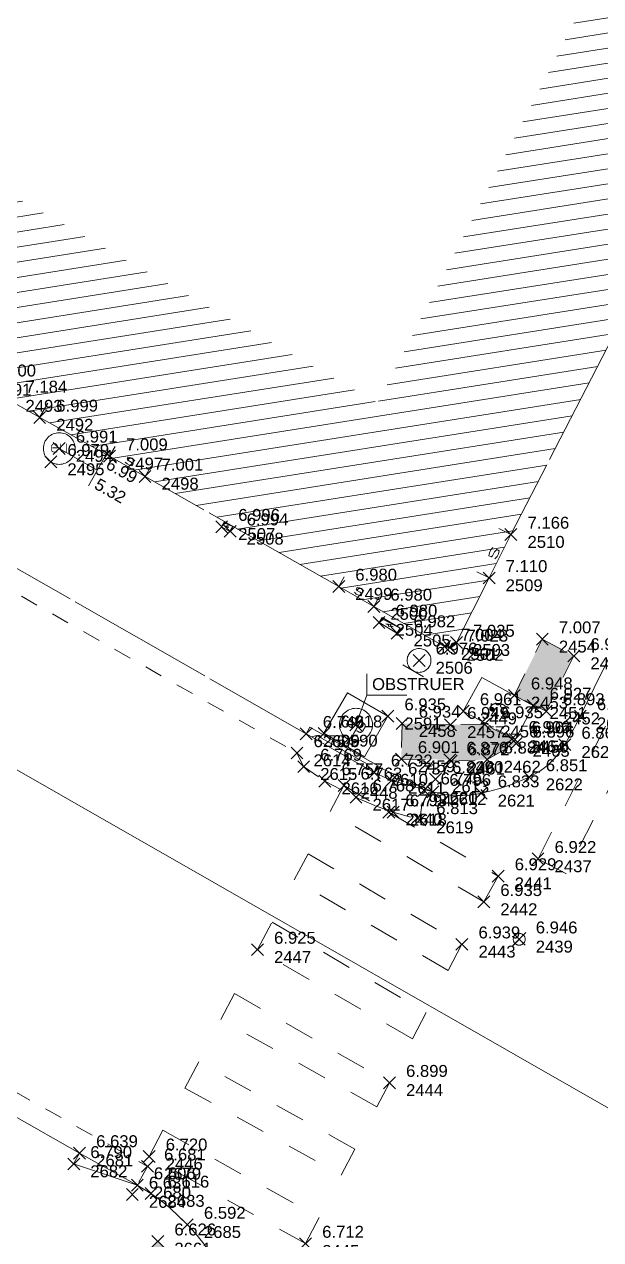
# Model space of a CAD drawing. Header units: metres. Extents: x 1223562 to 1223801, y 7191360 to 7191620.
# Drawn here: x 1223695.76 to 1223705.43, y 7191428.39 to 7191448.78 of the extents above; entities that cross this region are included whole.
import ezdxf
from ezdxf.enums import TextEntityAlignment as Align

# ---------------------------------------------------------------- set-up
doc = ezdxf.new("R2010")
doc.units = ezdxf.units.M
doc.header["$PDMODE"] = 3
doc.header["$PDSIZE"] = 0.1
for name, pattern in [('LL_0822', [2.5, 2.5, 0]), ('LL_0828', [0.8, 0.4, -0.4]), ('LL_0829', [0.6, 0.3, -0.3]), ('ML_0862', [1, 0.5, -0.5]), ('RL_1105', [2.5, 2.5, 0]), ('Socle_Continu', [2.5, 2.5, 0])]:
    doc.linetypes.add(name, pattern=pattern)
for name, color, linetype, lineweight in [('BATIH_SCS', 201, 'Socle_Continu', 13), ('EAUPO_SCS', 140, 'Socle_Continu', 13), ('ELECT_SCS', 1, 'Socle_Continu', 13), ('MARQU_SCS', 7, 'Socle_Continu', 13), ('SIGNV_SCS', 20, 'Socle_Continu', 13), ('SIGTA_SCI', 7, 'Socle_Continu', 13), ('SIGTM_SCI', 1, 'Socle_Continu', 13), ('SIGTO_SCI', 255, 'Socle_Continu', 13), ('TELEC_SCS', 3, 'Socle_Continu', 13), ('VOIRH_SCS', 7, 'Socle_Continu', 13), ('VOIRI_SCS', 7, 'Socle_Continu', 13)]:
    doc.layers.add(name, color=color, linetype=linetype, lineweight=lineweight)
for name, color, linetype, lineweight, true_color in [('BATIM_SCS', 7, 'Socle_Continu', 13, 0xdf7fff), ('EAUPL_PSS', 5, 'Socle_Continu', 13, 0x0000ff), ('EAUPL_SCI', 5, 'Socle_Continu', 13, 0x0000ff), ('EAUPL_SCS', 5, 'Socle_Continu', 13, 0x0000ff), ('EAUUS_PSI', 7, 'Socle_Continu', 13, 0x7f3f00), ('EAUUS_SCS', 7, 'Socle_Continu', 13, 0x7f3f00), ('EAUUS_SCT', 7, 'Socle_Continu', 13, 0x7f3f00)]:
    doc.layers.add(name, color=color, linetype=linetype, lineweight=lineweight, true_color=true_color)
doc.styles.add('Reseaux', font='arial.ttf')
doc.styles.get("Standard").update_dxf_attribs({"font": 'arial.ttf'})
doc.linetypes.add('CL_0181', pattern='A,3,-0.15,0.4,-0.381,["eu",Standard,S=0.254,R=0,X=-0.2,Y=-0.1],-0.381,0.4,-0.15', length=4.862)

# ---------------------------------------------------------------- blocks, each defined once
blk = doc.blocks.new('YP_1521')
at = {"layer": 'SIGTO_SCI', "color": 7, "linetype": 'Socle_Continu'}
blk.add_point((0, 0), dxfattribs=at)
at = {"layer": 'SIGTA_SCI', "linetype": 'Socle_Continu'}
blk.add_attdef('ALT', (0.278, 0.099), '', height=0.2, dxfattribs=at)
at = {"layer": 'SIGTA_SCI', "linetype": 'Socle_Continu', "flags": 9}
blk.add_attdef('CALQUE_ALT', (1.69, -1.18), '', height=0.2, dxfattribs=at)
at = {"layer": 'SIGTM_SCI', "linetype": 'Socle_Continu'}
blk.add_attdef('MAT', (0.278, -0.223), '', height=0.2, dxfattribs=at)
at = {"layer": 'SIGTM_SCI', "linetype": 'Socle_Continu', "flags": 9}
blk.add_attdef('CALQUE_MAT', (1.69, -1.501), '', height=0.2, dxfattribs=at)
at = {"layer": 'SIGTO_SCI', "linetype": 'Socle_Continu', "flags": 9}
for tag, p in [('ID', (1.69, 0.105)), ('NATURE', (1.69, -0.216)), ('FAMILLE', (1.69, -0.538)), ('CALQUE', (1.69, -0.859)), ('PCRS', (1.69, -1.823))]:
    blk.add_attdef(tag, p, '', height=0.2, dxfattribs=at)
blk = doc.blocks.new('AP_0001')
at = {"layer": 'EAUPO_SCS', "linetype": 'Socle_Continu'}
blk.add_line((0.113, 0.113), (-0.113, -0.113), dxfattribs=at)
blk.add_circle((0, 0), 0.1, dxfattribs=at)
at = {"layer": 'EAUPO_SCS', "linetype": 'Socle_Continu', "flags": 9}
for tag, p in [('ID', (0.809, 0.507)), ('NATURE', (0.809, 0.186)), ('FAMILLE', (0.809, -0.135)), ('CALQUE', (0.809, -0.456)), ('PCRS', (0.809, -0.778))]:
    blk.add_attdef(tag, p, '', height=0.2, dxfattribs=at)
blk = doc.blocks.new('IP_0645')
at = {"layer": 'TELEC_SCS', "linetype": 'Socle_Continu'}
h = blk.add_hatch(color=256, dxfattribs=at)
edge = h.paths.add_edge_path()
edge.add_ellipse((0.552, 0.603), major_axis=(-0.0325, 0.0325), ratio=1, start_angle=-134.959, end_angle=45.041, ccw=False)
edge.add_ellipse((0.552, 0.603), major_axis=(0.0325, 0.0325), ratio=1, start_angle=135.041, end_angle=315.041, ccw=False)
h = blk.add_hatch(color=256, dxfattribs=at)
edge = h.paths.add_edge_path()
edge.add_ellipse((0.414, 0.404), major_axis=(0.0324, 0.0324), ratio=1, start_angle=-44.959, end_angle=135.041, ccw=False)
edge.add_ellipse((0.414, 0.404), major_axis=(0.0324, 0.0324), ratio=1, start_angle=135.041, end_angle=315.041, ccw=False)
at = {"layer": 'TELEC_SCS', "linetype": 'Socle_Continu', "flags": 128}
blk.add_lwpolyline([(0, 1), (1, 1), (1, 0), (0, 0)], close=True, dxfattribs=at)
at = {"layer": 'TELEC_SCS', "linetype": 'Socle_Continu'}
for points in [[(0.47, 0.622, 0.070816), (0.429, 0.592, 0.035655), (0.413, 0.573, 0.098491)], [(0.55, 0.649, 0.060394), (0.492, 0.633, 0.025244), (0.47, 0.622, 0.098491)], [(0.598, 0.603, 0.098311), (0.594, 0.621, 0.098491), (0.584, 0.636, 0.098491), (0.57, 0.646, 0.098491), (0.552, 0.649, 0.098491), (0.534, 0.646, 0.098491), (0.52, 0.636, 0.098491), (0.51, 0.621, 0.098491), (0.506, 0.603, 0.000179), (0.506, 0.603, 0.098491)], [(0.378, 0.5, 0.062521), (0.367, 0.41, 0.003745), (0.367, 0.404, 0.098491)], [(0.46, 0.404, 0.098311), (0.457, 0.422, 0.098491), (0.447, 0.437, 0.098491), (0.432, 0.447, 0.098491), (0.414, 0.45, 0.098491), (0.397, 0.447, 0.098491), (0.382, 0.437, 0.098491), (0.372, 0.422, 0.098491), (0.369, 0.404, 0.000179), (0.369, 0.404, 0.098491)], [(0.413, 0.573, 0.059478), (0.388, 0.529, 0.035459), (0.378, 0.5, 0.098491)], [(0.506, 0.603, 0.098311), (0.51, 0.586, 0.098491), (0.52, 0.571, 0.098491), (0.534, 0.561, 0.098491), (0.552, 0.557, 0.098491), (0.57, 0.561, 0.098491), (0.584, 0.571, 0.098491), (0.594, 0.586, 0.098491), (0.598, 0.603, 0.000179), (0.598, 0.603, 0.098491)], [(0.369, 0.404, 0.098311), (0.372, 0.387, 0.098491), (0.382, 0.372, 0.098491), (0.397, 0.362, 0.098491), (0.414, 0.359, 0.098491), (0.432, 0.362, 0.098491), (0.447, 0.372, 0.098491), (0.457, 0.387, 0.098491), (0.46, 0.404, 0.000179), (0.46, 0.404, 0.098491)]]:
    blk.add_lwpolyline(points, format="xyb", dxfattribs=at)
at = {"layer": 'TELEC_SCS', "linetype": 'Socle_Continu', "flags": 9}
for tag, p in [('ID', (1.139, 0.951)), ('NATURE', (1.139, 0.63)), ('FAMILLE', (1.139, 0.309)), ('CALQUE', (1.139, -0.012)), ('PCRS', (1.139, -0.334))]:
    blk.add_attdef(tag, p, '', height=0.2, dxfattribs=at)
blk = doc.blocks.new('RP_1121')
at = {"layer": 'BATIM_SCS', "linetype": 'Socle_Continu'}
blk.add_hatch(color=256, dxfattribs=at).paths.add_polyline_path([(0.438, 0.086), (0.5, 0.172), (0.563, 0.086)])
for p, q in [((0, 0.276), (0, 0)), ((0.438, 0.086), (0.5, 0.172)), ((0.5, 0.172), (0.563, 0.086)), ((1, -0.001), (1, 0.275)), ((0.563, 0.086), (0.438, 0.086))]:
    blk.add_line(p, q, dxfattribs=at)
at = {"layer": 'BATIM_SCS', "linetype": 'Socle_Continu', "flags": 9}
for tag, p in [('ID', (1.431, 0.651)), ('NATURE', (1.431, 0.33)), ('FAMILLE', (1.431, 0.008)), ('CALQUE', (1.431, -0.313)), ('PCRS', (1.431, -0.634))]:
    blk.add_attdef(tag, p, '', height=0.2, dxfattribs=at)
blk = doc.blocks.new('FP_0406')
at = {"layer": 'ELECT_SCS', "linetype": 'Socle_Continu'}
blk.add_hatch(color=256, dxfattribs=at).paths.add_polyline_path([(0, 0), (0, 0.286), (1, 0.286), (0.1, 0.229)])
at = {"layer": 'ELECT_SCS', "linetype": 'Socle_Continu', "flags": 128}
blk.add_lwpolyline([(0, 0.286), (0, 0), (1, 0), (1, 0.286)], close=True, dxfattribs=at)
at = {"layer": 'ELECT_SCS', "linetype": 'Socle_Continu'}
blk.add_lwpolyline([(0, 0), (0, 0.286), (1, 0.286), (0.1, 0.229)], close=True, dxfattribs=at)
at = {"layer": 'ELECT_SCS', "linetype": 'Socle_Continu', "flags": 128}
blk.add_lwpolyline([(0.689, 0.161), (0.466, 0.074), (0.473, 0.136), (0.314, 0.12), (0.54, 0.215), (0.526, 0.147), (0.689, 0.161)], dxfattribs=at)
at = {"layer": 'ELECT_SCS', "linetype": 'Socle_Continu', "flags": 9}
for tag, p in [('ID', (1.244, 0.678)), ('NATURE', (1.244, 0.357)), ('FAMILLE', (1.244, 0.035)), ('CALQUE', (1.244, -0.286)), ('PCRS', (1.244, -0.607))]:
    blk.add_attdef(tag, p, '', height=0.2, dxfattribs=at)
blk = doc.blocks.new('HP_0569')
at = {"layer": 'SIGNV_SCS', "linetype": 'Socle_Continu'}
blk.add_line((-0.2, -0.2), (0.2, -0.2), dxfattribs=at)
blk.add_circle((0, 0), 0.2, dxfattribs=at)
at = {"layer": 'SIGNV_SCS', "linetype": 'Socle_Continu', "flags": 9}
for tag, p in [('ID', (0.713, 0.595)), ('NATURE', (0.713, 0.273)), ('FAMILLE', (0.713, -0.048)), ('CALQUE', (0.713, -0.369)), ('PCRS', (0.713, -0.69))]:
    blk.add_attdef(tag, p, '', height=0.2, dxfattribs=at)
blk = doc.blocks.new('BP_0084')
at = {"layer": 'EAUPL_SCS', "linetype": 'Socle_Continu'}
blk.add_lwpolyline([(0, 0), (1, 0), (1, 1), (0, 1)], close=True, dxfattribs=at)
at = {"layer": 'EAUPL_SCS', "linetype": 'Socle_Continu', "const_width": 0.0235, "flags": 128}
for points in [[(0.464, 0.398), (0.376, 0.398, -0.424), (0.323, 0.451), (0.323, 0.54, -0.997785), (0.464, 0.54), (0.464, 0.504), (0.341, 0.504)], [(0.552, 0.292), (0.552, 0.61), (0.631, 0.61, -0.410802), (0.693, 0.548), (0.693, 0.457, -0.396178), (0.631, 0.398), (0.57, 0.398)]]:
    blk.add_lwpolyline(points, format="xyb", dxfattribs=at)
at = {"layer": 'EAUPL_SCS', "linetype": 'Socle_Continu'}
blk.add_circle((0.5, 0.5), 0.353, dxfattribs=at)
at = {"layer": 'EAUPL_SCS', "linetype": 'Socle_Continu', "flags": 9}
for tag, p in [('ID', (1.321, 1.197)), ('NATURE', (1.321, 0.875)), ('FAMILLE', (1.321, 0.554)), ('CALQUE', (1.321, 0.233)), ('PCRS', (1.321, -0.088)), ('TYPE', (1.321, -0.41))]:
    blk.add_attdef(tag, p, '', height=0.2, dxfattribs=at)
blk = doc.blocks.new('BP_2055')
at = {"layer": 'EAUPL_PSS', "linetype": 'Socle_Continu'}
blk.add_lwpolyline([(0, 0.16), (1, 0.16), (1, 0), (0, 0)], close=True, dxfattribs=at)
at = {"layer": 'EAUPL_PSS', "linetype": 'Socle_Continu', "flags": 128}
blk.add_lwpolyline([(0.92, 0), (0.874, 0.08), (0.126, 0.08), (0.08, 0)], dxfattribs=at)
at = {"layer": 'EAUPL_PSS', "linetype": 'Socle_Continu', "flags": 9}
for tag, p in [('ID', (1.896, 0.244)), ('NATURE', (1.896, -0.077)), ('FAMILLE', (1.896, -0.398)), ('CALQUE', (1.896, -0.719)), ('PCRS', (1.896, -1.041))]:
    blk.add_attdef(tag, p, '', height=0.2, dxfattribs=at)
blk = doc.blocks.new('LP_0841')
at = {"layer": 'VOIRI_SCS', "linetype": 'Socle_Continu', "flags": 128}
blk.add_lwpolyline([(0, 0), (0, 0.5), (1, 0)], dxfattribs=at)
at = {"layer": 'VOIRI_SCS', "linetype": 'Socle_Continu', "flags": 9}
for tag, p in [('ID', (1.428, 0.548)), ('NATURE', (1.428, 0.227)), ('FAMILLE', (1.428, -0.095)), ('CALQUE', (1.428, -0.416)), ('PCRS', (1.428, -0.737))]:
    blk.add_attdef(tag, p, '', height=0.2, dxfattribs=at)
blk = doc.blocks.new('LP_0842')
at = {"layer": 'VOIRI_SCS', "linetype": 'Socle_Continu', "flags": 128}
blk.add_lwpolyline([(1, 0), (1, 0.5), (0, 0)], dxfattribs=at)
at = {"layer": 'VOIRI_SCS', "linetype": 'Socle_Continu', "flags": 9}
for tag, p in [('ID', (1.488, 0.614)), ('NATURE', (1.488, 0.292)), ('FAMILLE', (1.488, -0.029)), ('CALQUE', (1.488, -0.35)), ('PCRS', (1.488, -0.672))]:
    blk.add_attdef(tag, p, '', height=0.2, dxfattribs=at)
blk = doc.blocks.new('RP_1123')
at = {"layer": 'BATIM_SCS', "linetype": 'Socle_Continu'}
for p, q in [((0, 0.25), (0, 0)), ((0.898, 0), (0.898, 0.25)), ((0, 0), (0.898, 0)), ((0.365, 0.188), (0.421, 0.203)), ((0.365, 0.188), (0.365, 0.156)), ((0.365, 0.141), (0.365, 0.156)), ((0.365, 0.141), (0.393, 0.125)), ((0.421, 0.047), (0.365, 0.062)), ((0.393, 0.125), (0.477, 0.125)), ((0.477, 0.203), (0.421, 0.203)), ((0.477, 0.047), (0.421, 0.047)), ((0.477, 0.203), (0.533, 0.188)), ((0.477, 0.125), (0.533, 0.109)), ((0.533, 0.062), (0.477, 0.047)), ((0.533, 0.109), (0.533, 0.094)), ((0.533, 0.094), (0.533, 0.062))]:
    blk.add_line(p, q, dxfattribs=at)
at = {"layer": 'BATIM_SCS', "linetype": 'Socle_Continu', "flags": 9}
for tag, p in [('ID', (1.247, 0.805)), ('NATURE', (1.247, 0.484)), ('FAMILLE', (1.247, 0.163)), ('CALQUE', (1.247, -0.159)), ('PCRS', (1.247, -0.48))]:
    blk.add_attdef(tag, p, '', height=0.2, dxfattribs=at)
blk = doc.blocks.new('CP_0162')
at = {"layer": 'EAUUS_SCS', "linetype": 'Socle_Continu', "const_width": 0.01, "flags": 128}
for points in [[(-0.025, -0.045), (-0.07, -0.045, -0.405328), (-0.096, -0.018), (-0.096, 0.027, -0.999132), (-0.025, 0.027), (-0.025, 0.009), (-0.087, 0.009)], [(0.019, 0.062), (0.019, -0.013, 0.410802), (0.05, -0.045), (0.09, -0.045), (0.09, 0.062)]]:
    blk.add_lwpolyline(points, format="xyb", dxfattribs=at)
at = {"layer": 'EAUUS_SCS', "linetype": 'Socle_Continu'}
blk.add_circle((0, 0), 0.2, dxfattribs=at)
at = {"layer": 'EAUUS_SCS', "linetype": 'Socle_Continu', "flags": 9}
for tag, p in [('ID', (0.618, 0.522)), ('NATURE', (0.618, 0.2)), ('FAMILLE', (0.618, -0.121)), ('CALQUE', (0.618, -0.442)), ('PCRS', (0.618, -0.763))]:
    blk.add_attdef(tag, p, '', height=0.2, dxfattribs=at)
blk = doc.blocks.new('CP_2101')
at = {"layer": 'EAUUS_PSI', "linetype": 'Socle_Continu'}
blk.add_line((0.733, 0), (0, 0), dxfattribs=at)
at = {"layer": 'EAUUS_PSI', "linetype": 'Socle_Continu', "flags": 128}
blk.add_lwpolyline([(0.733, -0.3), (0.733, 0.3)], dxfattribs=at)
at = {"layer": 'EAUUS_PSI', "linetype": 'Socle_Continu'}
blk.add_point((0, 0), dxfattribs=at)
at = {"layer": 'EAUUS_PSI', "linetype": 'Socle_Continu', "style": 'Reseaux', "flags": 9}
for tag, p in [('ID', (2.525, 0.541)), ('NATURE', (2.525, 0.22))]:
    blk.add_attdef(tag, p, '', height=0.2, dxfattribs=at)
at = {"layer": 'EAUUS_PSI', "linetype": 'Socle_Continu'}
for tag, p in [('TAMPON', (0.824, 0.196)), ('RADIER', (0.824, -0.192))]:
    blk.add_attdef(tag, text='', height=0.2, dxfattribs=at).set_placement(p, align=Align.MIDDLE_LEFT)
at = {"layer": 'EAUUS_PSI', "linetype": 'Socle_Continu', "flags": 9}
for tag, p in [('FAMILLE', (2.525, -0.101)), ('CALQUE', (2.525, -0.423)), ('PCRS', (2.525, -0.744))]:
    blk.add_attdef(tag, p, '', height=0.2, dxfattribs=at)
blk = doc.blocks.new('*U100')
at = {"layer": 'EAUPL_SCI', "linetype": 'Socle_Continu'}
blk.add_line((0.181, 0.495), (0, 0), dxfattribs=at)
at = {"layer": 'EAUPL_SCI', "linetype": 'Socle_Continu', "flags": 128}
blk.add_lwpolyline([(0.854, 0.495), (0.181, 0.495), (0.181, 0.852)], dxfattribs=at)
at = {"layer": 'EAUPL_SCI', "linetype": 'Socle_Continu'}
blk.add_point((0, 0), dxfattribs=at)
blk.add_attdef('TXT', (0.27, 0.582), '', height=0.2, dxfattribs=at)
at = {"layer": 'EAUPL_SCI', "linetype": 'Socle_Continu', "flags": 9}
for tag, p in [('ID', (1.967, 0.144)), ('NATURE', (1.967, -0.177)), ('FAMILLE', (1.967, -0.499)), ('CALQUE', (1.967, -0.82)), ('PCRS', (1.967, -1.141))]:
    blk.add_attdef(tag, p, '', height=0.2, dxfattribs=at)

msp = doc.modelspace()

# ---------------------------------------------------------------- hatches: boundary and pattern name
at = {"layer": 'BATIH_SCS', "linetype": 'Socle_Continu'}
h = msp.add_hatch(dxfattribs=at)
h.set_pattern_fill('RL_1107', color=256, angle=324, pattern_type=2)
h.set_pattern_definition([(9, (0, 0), (-0.03910861626, 0.246922085149), [])])
h.paths.add_polyline_path([(1223715.221, 7191462.04), (1223715.678, 7191462.949), (1223716.233, 7191464.007), (1223716.476, 7191464.486), (1223717.052, 7191465.57), (1223718.068, 7191467.537), (1223719.743, 7191470.824), (1223720.161, 7191471.617), (1223723.001, 7191477.102), (1223724.116, 7191479.261), (1223724.827, 7191480.674), (1223728.369, 7191487.521), (1223729.933, 7191490.592), (1223729.809, 7191490.655, -0.713689), (1223729.362, 7191490.809, -0.535543), (1223729.708, 7191491.04), (1223729.749, 7191491.137), (1223728.002, 7191492.156), (1223727.26, 7191491.953), (1223701.685, 7191442.431), (1223684.443, 7191452.241), (1223682.954, 7191449.637), (1223686.743, 7191447.471), (1223687.774, 7191446.922), (1223687.773, 7191446.921), (1223688.043, 7191446.77), (1223688.066, 7191446.809), (1223691.323, 7191444.938), (1223691.297, 7191444.895), (1223691.966, 7191444.496), (1223692.478, 7191444.206), (1223694.64, 7191442.973), (1223694.98, 7191442.776), (1223696.019, 7191442.187), (1223697.189, 7191441.536), (1223697.785, 7191441.198), (1223701.033, 7191439.35), (1223701.621, 7191439.015), (1223702.807, 7191438.342, 0.15962), (1223702.897, 7191438.327, 0.245462), (1223703.007, 7191438.409), (1223703.554, 7191439.494), (1223703.921, 7191440.222), (1223708.099, 7191448.324), (1223708.732, 7191449.565), (1223709.615, 7191451.28), (1223710.016, 7191452.078), (1223712.5, 7191456.867), (1223712.931, 7191457.654)])
h.paths.add_polyline_path([(1223712.565, 7191457.343), (1223712.667, 7191457.351), (1223712.613, 7191457.253)], flags=16)
h.paths.add_polyline_path([(1223715.344, 7191462.476), (1223715.296, 7191462.572), (1223715.401, 7191462.59)], flags=16)
h.paths.add_polyline_path([(1223709.764, 7191451.768), (1223709.713, 7191451.668), (1223709.662, 7191451.757)], flags=16)
h.paths.add_polyline_path([(1223716.242, 7191464.304), (1223716.254, 7191464.317), (1223716.238, 7191464.287), (1223716.232, 7191464.253), (1223716.248, 7191464.244), (1223716.257, 7191464.24), (1223716.273, 7191464.251), (1223716.295, 7191464.296), (1223716.319, 7191464.321), (1223716.327, 7191464.317), (1223716.352, 7191464.304), (1223716.337, 7191464.274), (1223716.344, 7191464.309), (1223716.319, 7191464.321), (1223716.295, 7191464.296), (1223716.273, 7191464.251), (1223716.225, 7191464.219)], flags=16)
h.paths.add_polyline_path([(1223708.379, 7191449.061), (1223708.3, 7191448.906), (1223708.262, 7191449.023)], flags=16)
h.paths.add_polyline_path([(1223717.42, 7191466.47), (1223717.407, 7191466.633), (1223717.547, 7191466.716)], flags=16)
h.paths.add_polyline_path([(1223719.138, 7191469.819), (1223719.083, 7191469.902), (1223719.182, 7191469.906)], flags=16)
h.paths.add_polyline_path([(1223719.85, 7191471.211), (1223719.8, 7191471.301), (1223719.902, 7191471.31)], flags=16)
h.paths.add_polyline_path([(1223703.584, 7191439.964), (1223703.562, 7191439.918), (1223703.551, 7191439.867), (1223703.589, 7191439.847), (1223703.613, 7191439.864), (1223703.648, 7191439.932), (1223703.683, 7191439.971), (1223703.721, 7191439.952), (1223703.706, 7191439.874), (1223703.688, 7191439.855), (1223703.711, 7191439.9), (1223703.721, 7191439.952), (1223703.683, 7191439.971), (1223703.648, 7191439.932), (1223703.602, 7191439.841), (1223703.551, 7191439.867), (1223703.567, 7191439.944)], flags=16)
h.paths.add_polyline_path([(1223701.384, 7191439.326), (1223701.342, 7191439.336), (1223701.324, 7191439.306), (1223701.337, 7191439.285), (1223701.392, 7191439.254), (1223701.423, 7191439.222), (1223701.417, 7191439.212), (1223701.405, 7191439.192), (1223701.342, 7191439.208), (1223701.326, 7191439.223), (1223701.363, 7191439.202), (1223701.405, 7191439.192), (1223701.423, 7191439.222), (1223701.392, 7191439.254), (1223701.319, 7191439.295), (1223701.342, 7191439.336), (1223701.406, 7191439.32), (1223701.421, 7191439.305)], flags=16)
h.paths.add_polyline_path([(1223697.582, 7191441.491), (1223697.545, 7191441.512), (1223697.502, 7191441.523), (1223697.484, 7191441.492), (1223697.497, 7191441.471), (1223697.553, 7191441.439), (1223697.584, 7191441.408), (1223697.578, 7191441.397), (1223697.566, 7191441.377), (1223697.501, 7191441.393), (1223697.486, 7191441.409), (1223697.523, 7191441.387), (1223697.566, 7191441.377), (1223697.584, 7191441.408), (1223697.553, 7191441.439), (1223697.478, 7191441.482), (1223697.502, 7191441.523), (1223697.566, 7191441.507)], flags=16)
h.paths.add_polyline_path([(1223695.584, 7191442.631), (1223695.607, 7191442.52), (1223695.477, 7191442.593)], flags=16)
h.paths.add_polyline_path([(1223723.041, 7191477.252), (1223723.441, 7191478.242), (1223724.017, 7191479.141)], flags=16)
h.paths.add_polyline_path([(1223694.522, 7191443.079), (1223692.629, 7191444.158), (1223693.625, 7191443.705)], flags=16)
h.paths.add_polyline_path([(1223687.311, 7191447.364), (1223687.331, 7191447.255), (1223687.21, 7191447.32)], flags=16)
h.paths.add_polyline_path([(1223725.351, 7191481.844), (1223725.308, 7191481.95), (1223725.419, 7191481.977)], flags=16)
at = {"layer": 'VOIRH_SCS', "linetype": 'Socle_Continu'}
h = msp.add_hatch(dxfattribs=at)
h.set_pattern_fill('LL_0828', color=256, pattern_type=2)
h.set_pattern_definition([(0, (0, 0), (0, 0.1099852), [0.0635, -0.127]), (120, (0, 0), (-0.0952499772403, -0.0549926), [0.0635, -0.127]), (60, (0.0635, 0), (-0.0952499772403, 0.0549926), [0.0635, -0.127])])
h.paths.add_polyline_path([(1223703.48, 7191437.041), (1223702.909, 7191437.03), (1223702.097, 7191437.051), (1223702.083, 7191436.456), (1223702.895, 7191436.445), (1223702.919, 7191436.419), (1223703.521, 7191436.449), (1223704.007, 7191436.717), (1223703.938, 7191436.793)])
h.paths.add_polyline_path([(1223704.514, 7191437.26), (1223703.978, 7191437.525), (1223704.447, 7191438.466), (1223704.976, 7191438.185)])
h.paths.add_polyline_path([(1223712.773, 7191433.551), (1223713.331, 7191433.323), (1223713.055, 7191432.636), (1223712.994, 7191432.123), (1223712.912, 7191431.939), (1223713, 7191431.885), (1223713.118, 7191431.208), (1223712.509, 7191431.102), (1223712.362, 7191431.92), (1223712.442, 7191432.779)])
h.paths.add_polyline_path([(1223706.959, 7191421.024), (1223706.433, 7191421.343), (1223706.655, 7191421.704), (1223706.784, 7191421.849), (1223707.159, 7191422.194), (1223707.727, 7191422.418), (1223708.221, 7191422.477), (1223708.307, 7191421.894), (1223707.89, 7191421.82), (1223707.502, 7191421.655), (1223707.18, 7191421.393)])
h.paths.add_polyline_path([(1223709.503, 7191421.246), (1223709.795, 7191421.779), (1223710.504, 7191421.375), (1223710.202, 7191420.86)])
h.paths.add_polyline_path([(1223697.61, 7191427.897), (1223697.999, 7191428.363), (1223698.426, 7191427.997), (1223698.724, 7191427.431), (1223698.798, 7191426.84), (1223698.678, 7191426.044), (1223698.099, 7191426.322), (1223698.127, 7191426.421), (1223698.172, 7191426.848), (1223698.124, 7191427.259), (1223697.922, 7191427.623)])

# ---------------------------------------------------------------- linework, layer by layer
at = {"layer": 'BATIM_SCS', "linetype": 'RL_1105'}
msp.add_polyline3d([(1223708.099, 7191448.324, 7.861), (1223703.921, 7191440.222, 7.166), (1223703.554, 7191439.494, 7.11), (1223703.007, 7191438.409, 7.035), (1223702.992, 7191438.385, 7.033), (1223702.973, 7191438.364, 7.03), (1223702.95, 7191438.347, 7.028), (1223702.925, 7191438.335, 7.025), (1223702.897, 7191438.327, 7.023), (1223702.866, 7191438.326, 7.017), (1223702.836, 7191438.331, 7.01), (1223702.807, 7191438.342, 7.004), (1223701.621, 7191439.015, 6.98), (1223701.033, 7191439.35, 6.98), (1223697.785, 7191441.198, 7.001), (1223697.189, 7191441.536, 7.009), (1223696.019, 7191442.187, 6.999), (1223694.98, 7191442.776, 7)], dxfattribs=at)
at = {"layer": 'EAUUS_SCT', "linetype": 'CL_0181'}
msp.add_polyline3d([(1223706.3, 7191430.174, 5.23), (1223681.721, 7191444.233, 4.97), (1223680.778, 7191444.776, 4.97)], dxfattribs=at)
at = {"layer": 'MARQU_SCS', "linetype": 'ML_0862'}
for points in [[(1223704.375, 7191434.78, 6.922), (1223705.735, 7191437.456, 6.949), (1223706.203, 7191437.212, 6.986), (1223704.843, 7191434.535, 6.944)], [(1223701.121, 7191436.013, 6.763), (1223701.872, 7191435.565, 6.793), (1223703.706, 7191434.491, 6.929), (1223703.465, 7191434.058, 6.935), (1223700.89, 7191435.574, 6.785)], [(1223703.099, 7191433.347, 6.939), (1223702.87, 7191432.908, 6.931), (1223700.288, 7191434.428, 6.854), (1223700.518, 7191434.867, 6.828)], [(1223699.671, 7191433.257, 6.925), (1223699.915, 7191433.721, 6.897), (1223702.499, 7191432.2, 6.919), (1223702.27, 7191431.761, 6.912)], [(1223701.884, 7191431.023, 6.899), (1223701.674, 7191430.621, 6.871), (1223699.056, 7191432.083, 6.856), (1223699.286, 7191432.522, 6.882)], [(1223701.076, 7191429.472, 6.792), (1223701.305, 7191429.912, 6.822), (1223698.685, 7191431.374, 6.814), (1223698.455, 7191430.935, 6.788)], [(1223697.854, 7191429.788, 6.72), (1223698.084, 7191430.227, 6.746), (1223700.707, 7191428.763, 6.742), (1223700.478, 7191428.324, 6.712)]]:
    msp.add_polyline3d(points, close=True, dxfattribs=at)
at = {"layer": 'VOIRI_SCS', "linetype": 'LL_0829'}
for points in [[(1223679.154, 7191448.632, 6.952), (1223682.476, 7191446.744, 6.911), (1223691.018, 7191441.858, 6.861), (1223700.333, 7191436.557, 6.754), (1223700.445, 7191436.328, 6.769), (1223700.802, 7191436.086, 6.757), (1223701.323, 7191435.813, 6.768), (1223701.361, 7191435.795, 6.77), (1223701.65, 7191435.67, 6.782), (1223701.947, 7191435.562, 6.794), (1223702.391, 7191435.432, 6.813), (1223702.463, 7191435.93, 6.745)], [(1223676.021, 7191442.058, 6.95), (1223688.277, 7191435.008, 6.837), (1223697.826, 7191429.621, 6.681), (1223697.656, 7191429.305, 6.606)]]:
    msp.add_polyline3d(points, dxfattribs=at)
at = {"layer": 'VOIRI_SCS', "linetype": 'LL_0822'}
for points in [[(1223690.522, 7191442.577, 6.827), (1223691.239, 7191442.15, 6.823), (1223693.499, 7191440.862, 6.822), (1223694.358, 7191440.383, 6.818), (1223700.488, 7191436.879, 6.746)], [(1223675.78, 7191441.756, 6.889), (1223688.09, 7191434.722, 6.776), (1223696.688, 7191429.844, 6.639)], [(1223701.918, 7191436.097, 6.737), (1223702.265, 7191436.003, 6.766), (1223702.61, 7191435.907, 6.796), (1223702.71, 7191435.882, 6.801), (1223702.81, 7191435.863, 6.805), (1223702.912, 7191435.851, 6.81), (1223703.014, 7191435.845, 6.814), (1223703.116, 7191435.844, 6.819), (1223703.219, 7191435.851, 6.824), (1223703.32, 7191435.863, 6.828), (1223703.421, 7191435.882, 6.833), (1223703.587, 7191435.921, 6.837), (1223703.751, 7191435.969, 6.84), (1223703.912, 7191436.023, 6.844), (1223704.071, 7191436.085, 6.847), (1223704.227, 7191436.153, 6.851), (1223704.318, 7191436.2, 6.853), (1223704.406, 7191436.254, 6.854), (1223704.489, 7191436.314, 6.856), (1223704.567, 7191436.38, 6.857), (1223704.64, 7191436.452, 6.859), (1223704.708, 7191436.529, 6.86), (1223704.77, 7191436.611, 6.862), (1223704.825, 7191436.697, 6.863), (1223704.915, 7191436.855, 6.864), (1223705.002, 7191437.015, 6.866), (1223705.084, 7191437.177, 6.867), (1223705.552, 7191438.125, 6.925)], [(1223701.63, 7191436.231, 6.732), (1223701.918, 7191436.097, 6.737)], [(1223697.656, 7191429.305, 6.606), (1223696.688, 7191429.844, 6.639)], [(1223699.067, 7191425.653, 6.388), (1223699.18, 7191426.048, 6.424), (1223699.225, 7191426.247, 6.442), (1223699.255, 7191426.447, 6.458), (1223699.268, 7191426.646, 6.471), (1223699.265, 7191426.846, 6.483), (1223699.247, 7191427.046, 6.494), (1223699.218, 7191427.245, 6.503), (1223699.177, 7191427.443, 6.518), (1223699.124, 7191427.637, 6.532), (1223699.057, 7191427.825, 6.544), (1223698.973, 7191428.006, 6.554), (1223698.872, 7191428.178, 6.566), (1223698.756, 7191428.341, 6.577), (1223698.629, 7191428.496, 6.585), (1223698.495, 7191428.642, 6.592), (1223698.493, 7191428.645, 6.592), (1223698.203, 7191428.923, 6.608), (1223698.048, 7191429.05, 6.613), (1223697.885, 7191429.165, 6.616), (1223697.656, 7191429.305, 6.606)]]:
    msp.add_polyline3d(points, dxfattribs=at)
at = {"layer": 'VOIRI_SCS', "linetype": 'LL_0828'}
for points in [[(1223704.514, 7191437.26, 6.893), (1223703.978, 7191437.525, 6.948), (1223704.447, 7191438.466, 7.007), (1223704.976, 7191438.185, 6.969)], [(1223703.48, 7191437.041, 6.935), (1223702.909, 7191437.03, 6.949), (1223702.097, 7191437.051, 6.934), (1223702.083, 7191436.456, 6.901), (1223702.895, 7191436.445, 6.876), (1223702.919, 7191436.419, 6.872), (1223703.521, 7191436.449, 6.884), (1223704.007, 7191436.717, 6.896), (1223703.938, 7191436.793, 6.906)]]:
    msp.add_polyline3d(points, close=True, dxfattribs=at)

# ---------------------------------------------------------------- block references
at = {"layer": 'BATIM_SCS', "linetype": 'Socle_Continu', "xscale": 1.193631865489561, "rotation": 330.473273083137}
msp.add_blockref('RP_1121', (1223694.98, 7191442.776, 7), dxfattribs=at)
at = {"layer": 'BATIM_SCS', "linetype": 'Socle_Continu'}
for p, xscale, yscale, zscale, rotation in [((1223697.189, 7191441.536, 7.009), 0.7639683392904831, 0.7639683392904831, 0.7639683392904831, 330.4027577531729), ((1223703.554, 7191439.494, 7.11), 0.9081813436422774, 0.9081813436422774, 0.9081813436422774, 63.22802666362183), ((1223701.033, 7191439.35, 6.98), 0.752953480085547, 0.752953480085547, 0.752953480085547, 330.2949500337029)]:
    msp.add_blockref('RP_1123', p, dxfattribs=dict(at, xscale=xscale, yscale=yscale, zscale=zscale, rotation=rotation))
at = {"layer": 'EAUPL_PSS', "linetype": 'Socle_Continu', "xscale": 1.313094911082246, "yscale": 0.8, "rotation": 330.4157840087415}
msp.add_blockref('BP_2055', (1223700.488, 7191436.879, 6.746), dxfattribs=at)
at = {"layer": 'EAUPL_SCI', "linetype": 'Socle_Continu'}
msp.add_blockref('*U100', (1223701.322, 7191437.031), dxfattribs=at).add_auto_attribs({'TXT': 'OBSTRUER'})
at = {"layer": 'EAUPL_SCS', "linetype": 'Socle_Continu', "xscale": 0.784495335614318, "yscale": 0.784495335614318, "rotation": 329.9815433300627}
msp.add_blockref('BP_0084', (1223700.786, 7191436.887, 6.918), dxfattribs=at)
at = {"layer": 'EAUPO_SCS', "linetype": 'Socle_Continu'}
msp.add_blockref('AP_0001', (1223704.059, 7191433.431, 6.946), dxfattribs=at)
at = {"layer": 'EAUUS_PSI', "linetype": 'Socle_Continu', "rotation": 330.3221014380441}
msp.add_blockref('CP_2101', (1223696.347, 7191441.666, 6.991), dxfattribs=at).add_auto_attribs({'TAMPON': '6.99', 'RADIER': '5.32'})
at = {"layer": 'EAUUS_SCS', "linetype": 'Socle_Continu', "xscale": 1.327674860567706, "yscale": 1.327674860567706, "zscale": 1.327674860567706}
msp.add_blockref('CP_0162', (1223696.347, 7191441.666, 6.991), dxfattribs=at)
at = {"layer": 'ELECT_SCS', "linetype": 'Socle_Continu', "xscale": 0.1607099525941583, "yscale": 0.33, "zscale": 0.2310984279785882, "rotation": 330.3681859332625}
msp.add_blockref('FP_0406', (1223699.07, 7191440.353, 6.996), dxfattribs=at)
at = {"layer": 'ELECT_SCS', "linetype": 'Socle_Continu', "xscale": 0.3498296220059817, "yscale": 0.3498296220059817, "rotation": 329.2129196094423}
msp.add_blockref('FP_0406', (1223701.709, 7191438.747, 6.98), dxfattribs=at)
at = {"layer": 'SIGNV_SCS', "linetype": 'Socle_Continu', "rotation": 330.4326202870325}
msp.add_blockref('HP_0569', (1223702.38, 7191438.11, 6.976), dxfattribs=at)
at = {"layer": 'SIGTO_SCI', "linetype": 'Socle_Continu'}
for p, values in [((1223694.98, 7191442.776, 7), {'ALT': '7.000', 'MAT': '2491'}), ((1223695.503, 7191442.505, 7.184), {'ALT': '7.184', 'MAT': '2493'}), ((1223696.019, 7191442.187, 6.999), {'ALT': '6.999', 'MAT': '2492'}), ((1223696.347, 7191441.666, 6.991), {'ALT': '6.991', 'MAT': '2494'}), ((1223696.206, 7191441.441, 6.979), {'ALT': '6.979', 'MAT': '2495'}), ((1223697.189, 7191441.536, 7.009), {'ALT': '7.009', 'MAT': '2497'}), ((1223697.785, 7191441.198, 7.001), {'ALT': '7.001', 'MAT': '2498'}), ((1223699.07, 7191440.353, 6.996), {'ALT': '6.996', 'MAT': '2507'}), ((1223699.211, 7191440.277, 6.994), {'ALT': '6.994', 'MAT': '2508'}), ((1223703.921, 7191440.222, 7.166), {'ALT': '7.166', 'MAT': '2510'}), ((1223703.554, 7191439.494, 7.11), {'ALT': '7.110', 'MAT': '2509'}), ((1223701.033, 7191439.35, 6.98), {'ALT': '6.980', 'MAT': '2499'}), ((1223701.621, 7191439.015, 6.98), {'ALT': '6.980', 'MAT': '2500'}), ((1223701.709, 7191438.747, 6.98), {'ALT': '6.980', 'MAT': '2504'}), ((1223702.01, 7191438.568, 6.982), {'ALT': '6.982', 'MAT': '2505'}), ((1223703.007, 7191438.409, 7.035), {'ALT': '7.035', 'MAT': '2503'}), ((1223704.447, 7191438.466, 7.007), {'ALT': '7.007', 'MAT': '2454'}), ((1223702.807, 7191438.342, 7.004), {'ALT': '7.004', 'MAT': '2501'}), ((1223702.897, 7191438.327, 7.023), {'ALT': '7.023', 'MAT': '2502'}), ((1223704.976, 7191438.185, 6.969), {'ALT': '6.969', 'MAT': '2455'}), ((1223702.38, 7191438.11, 6.976), {'ALT': '6.976', 'MAT': '2506'}), ((1223703.978, 7191437.525, 6.948), {'ALT': '6.948', 'MAT': '2453'}), ((1223704.292, 7191437.352, 6.927), {'ALT': '6.927', 'MAT': '2451'}), ((1223701.857, 7191437.174, 6.935), {'ALT': '6.935', 'MAT': '2591'}), ((1223703.122, 7191437.26, 6.961), {'ALT': '6.961', 'MAT': '2449'}), ((1223704.514, 7191437.26, 6.893), {'ALT': '6.893', 'MAT': '2452'}), ((1223705.084, 7191437.177, 6.867), {'ALT': '6.867', 'MAT': '2624'}), ((1223702.097, 7191437.051, 6.934), {'ALT': '6.934', 'MAT': '2458'}), ((1223702.909, 7191437.03, 6.949), {'ALT': '6.949', 'MAT': '2457'}), ((1223703.48, 7191437.041, 6.935), {'ALT': '6.935', 'MAT': '2456'}), ((1223700.488, 7191436.879, 6.746), {'ALT': '6.746', 'MAT': '2609'}), ((1223700.786, 7191436.887, 6.918), {'ALT': '6.918', 'MAT': '2590'}), ((1223703.938, 7191436.793, 6.906), {'ALT': '6.906', 'MAT': '2464'}), ((1223703.989, 7191436.785, 6.904), {'ALT': '6.904', 'MAT': '2450'}), ((1223700.333, 7191436.557, 6.754), {'ALT': '6.754', 'MAT': '2614'}), ((1223704.007, 7191436.717, 6.896), {'ALT': '6.896', 'MAT': '2463'}), ((1223704.825, 7191436.697, 6.863), {'ALT': '6.863', 'MAT': '2623'}), ((1223700.445, 7191436.328, 6.769), {'ALT': '6.769', 'MAT': '2615'}), ((1223702.083, 7191436.456, 6.901), {'ALT': '6.901', 'MAT': '2459'}), ((1223702.895, 7191436.445, 6.876), {'ALT': '6.876', 'MAT': '2460'}), ((1223702.919, 7191436.419, 6.872), {'ALT': '6.872', 'MAT': '2461'}), ((1223703.521, 7191436.449, 6.884), {'ALT': '6.884', 'MAT': '2462'}), ((1223701.63, 7191436.231, 6.732), {'ALT': '6.732', 'MAT': '2610'}), ((1223702.656, 7191436.118, 6.829), {'ALT': '6.829', 'MAT': '2613'}), ((1223704.227, 7191436.153, 6.851), {'ALT': '6.851', 'MAT': '2622'}), ((1223700.802, 7191436.086, 6.757), {'ALT': '6.757', 'MAT': '2616'}), ((1223701.121, 7191436.013, 6.763), {'ALT': '6.763', 'MAT': '2448'}), ((1223701.918, 7191436.097, 6.737), {'ALT': '6.737', 'MAT': '2611'}), ((1223702.463, 7191435.93, 6.745), {'ALT': '6.745', 'MAT': '2620'}), ((1223702.61, 7191435.907, 6.796), {'ALT': '6.796', 'MAT': '2612'}), ((1223701.323, 7191435.813, 6.768), {'ALT': '6.768', 'MAT': '2617'}), ((1223703.421, 7191435.882, 6.833), {'ALT': '6.833', 'MAT': '2621'}), ((1223701.872, 7191435.565, 6.793), {'ALT': '6.793', 'MAT': '2440'}), ((1223701.947, 7191435.562, 6.794), {'ALT': '6.794', 'MAT': '2618'}), ((1223702.391, 7191435.432, 6.813), {'ALT': '6.813', 'MAT': '2619'}), ((1223704.375, 7191434.78, 6.922), {'ALT': '6.922', 'MAT': '2437'}), ((1223703.706, 7191434.491, 6.929), {'ALT': '6.929', 'MAT': '2441'}), ((1223703.465, 7191434.058, 6.935), {'ALT': '6.935', 'MAT': '2442'}), ((1223699.671, 7191433.257, 6.925), {'ALT': '6.925', 'MAT': '2447'}), ((1223703.099, 7191433.347, 6.939), {'ALT': '6.939', 'MAT': '2443'}), ((1223704.059, 7191433.431, 6.946), {'ALT': '6.946', 'MAT': '2439'}), ((1223701.884, 7191431.023, 6.899), {'ALT': '6.899', 'MAT': '2444'}), ((1223696.688, 7191429.844, 6.639), {'ALT': '6.639', 'MAT': '2681'}), ((1223697.854, 7191429.788, 6.72), {'ALT': '6.720', 'MAT': '2446'}), ((1223696.59, 7191429.661, 6.79), {'ALT': '6.790', 'MAT': '2682'}), ((1223697.826, 7191429.621, 6.681), {'ALT': '6.681', 'MAT': '2679'}), ((1223697.656, 7191429.305, 6.606), {'ALT': '6.606', 'MAT': '2680'}), ((1223697.572, 7191429.148, 6.631), {'ALT': '6.631', 'MAT': '2684'}), ((1223697.885, 7191429.165, 6.616), {'ALT': '6.616', 'MAT': '2683'}), ((1223698.495, 7191428.642, 6.592), {'ALT': '6.592', 'MAT': '2685'}), ((1223697.999, 7191428.363, 6.626), {'ALT': '6.626', 'MAT': '2661'}), ((1223700.478, 7191428.324, 6.712), {'ALT': '6.712', 'MAT': '2445'})]:
    msp.add_blockref('YP_1521', p, dxfattribs=at).add_auto_attribs(values)
at = {"layer": 'TELEC_SCS', "linetype": 'Socle_Continu', "xscale": 0.9890276572181014, "yscale": 0.6428478128824037, "rotation": 331.2655397981636}
msp.add_blockref('IP_0645', (1223703.122, 7191437.26, 6.961), dxfattribs=at)
at = {"layer": 'VOIRI_SCS', "linetype": 'Socle_Continu'}
for p, xscale, yscale, zscale, rotation in [((1223705.552, 7191438.125, 6.925), 1.1717, 0.3826125864164337, 2.000000001888425, 63.22748262830682), ((1223697.656, 7191429.305, 6.606), 1.1082, 0.4146251040758759, 1.999999995902914, 150.9184181683476)]:
    msp.add_blockref('LP_0842', p, dxfattribs=dict(at, xscale=xscale, yscale=yscale, zscale=zscale, rotation=rotation))
at = {"layer": 'VOIRI_SCS', "linetype": 'Socle_Continu', "xscale": 1.032094155951844, "yscale": 0.2157676540878737, "rotation": 341.7285771644479}
msp.add_blockref('LP_0841', (1223701.63, 7191436.231, 6.732), dxfattribs=at)

doc.saveas('drawing.dxf')
